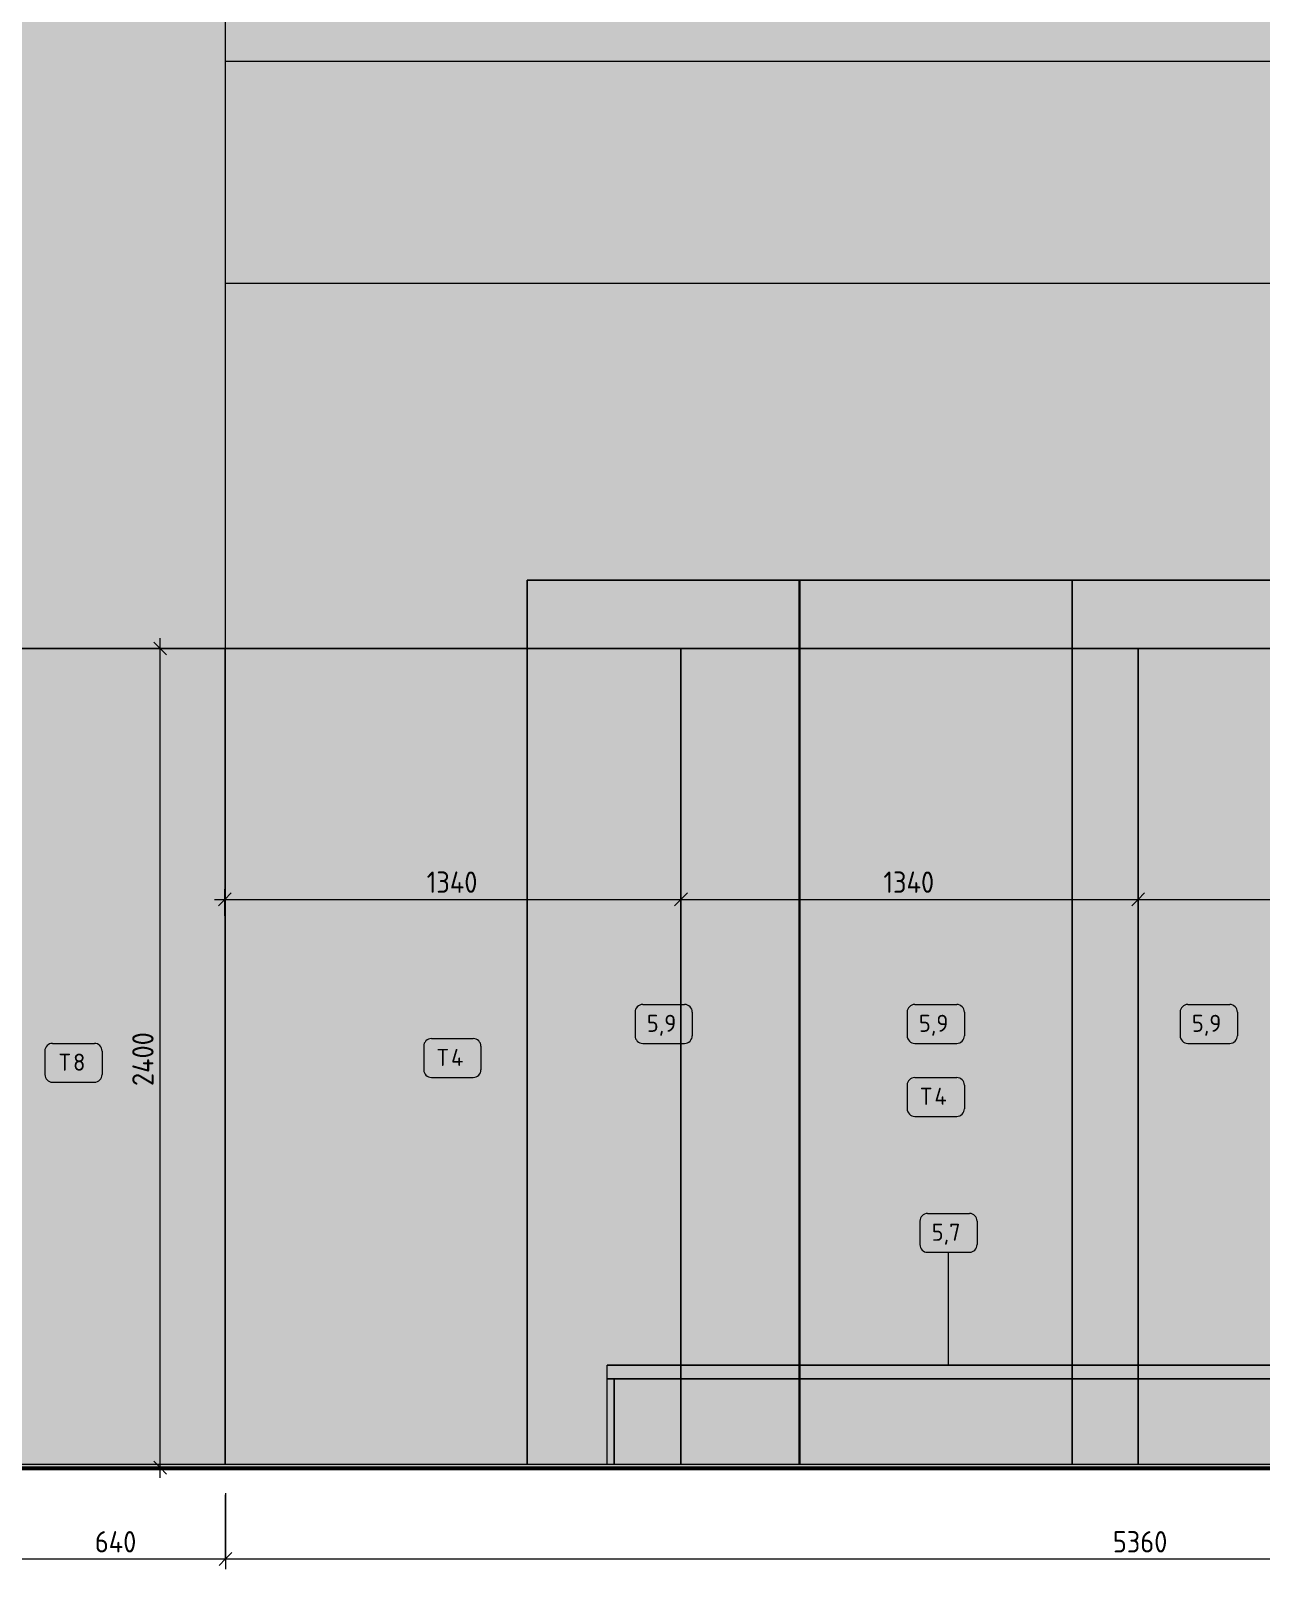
# Model space of a CAD drawing. Header units: millimetres. Extents: x 855 to 80408, y -1987 to 27400.
# Drawn here: x 51035 to 54641, y 3902 to 8410 of the extents above; entities that cross this region are included whole.
import ezdxf

# ---------------------------------------------------------------- set-up
doc = ezdxf.new("R2010")
doc.units = ezdxf.units.MM
for name, color, linetype, lineweight in [('A-ANNO-DIMS', 7, 'Continuous', 9), ('A-ANNO-DIMS-25', 7, 'Continuous', 9), ('A-DETL', 7, 'Continuous', 9), ('A-FLOR', 7, 'Continuous', 9), ('A-WALL-PATT', 7, 'Continuous', 9), ('I-FURN-IDEN', 7, 'Continuous', 9), ('I-WALL', 7, 'Continuous', 9)]:
    doc.layers.add(name, color=color, linetype=linetype, lineweight=lineweight)
for name, color, linetype, lineweight, true_color in [('A-DETL-GENF-2', 7, 'Continuous', 9, 0xf5f5f5), ('A-FLOR-1', 7, 'Continuous', 9, 0x787878), ('A-FLOR-FNSH-1', 7, 'Continuous', 30, 0x3c3c3c), ('I-FURN-105', 7, 'Continuous', 9, 0xa8a8a8), ('I-FURN-106', 7, 'Continuous', 9, 0xbababa), ('I-FURN-11', 7, 'Continuous', 9, 0xb9b9b9), ('I-FURN-12', 7, 'Continuous', 9, 0xdddddd), ('I-FURN-13', 7, 'Continuous', 9, 0xc3c3c3), ('I-FURN-15', 7, 'Continuous', 9, 0xb8b8b8), ('I-FURN-3', 7, 'Continuous', 9, 0xacacac), ('I-FURN-4', 7, 'Continuous', 9, 0xc0c0c0), ('I-FURN-5', 7, 'Continuous', 9, 0x949494), ('I-FURN-6', 7, 'Continuous', 9, 0x9e9e9e), ('I-FURN-7', 7, 'Continuous', 9, 0x8d8d8d), ('I-FURN-8', 7, 'Continuous', 9, 0xd1d1d1), ('I-FURN-9', 7, 'Continuous', 9, 0xd3d3d3)]:
    doc.layers.add(name, color=color, linetype=linetype, lineweight=lineweight, true_color=true_color)
doc.layers.add('I-FURN-104', color=7, linetype='Continuous', lineweight=9, true_color=0x7f7f7f, transparency=0.7)
doc.layers.add('I-FURN-2', color=7, linetype='Continuous', lineweight=9, true_color=0xfbfbfb, transparency=0.7)
doc.styles.add('GOST Common_6', font='GOST_Common.ttf', dxfattribs={"height": 50})
doc.styles.add('ISOCPEUR_2', font='isocpeur.ttf', dxfattribs={"width": 0.9, "height": 62.5})
doc.dimstyles.new('ISO-2_5_0_9К_БОЛЬШОЙ_1', dxfattribs={"dimscale": 304.8, "dimtxt": 62.248823, "dimasz": 0.123031, "dimexe": 0.098425, "dimexo": 0.246063, "dimgap": 0, "dimtad": 1, "dimdec": 0, "dimrnd": 10, "dimzin": 0, "dimdsep": 46, "dimtxsty": 'ISOCPEUR_2', "dimblk1": 'OBLIQUE', "dimblk2": 'OBLIQUE', "dimsah": 1, "dimcen": 0.09, "dimdle": 0.098425, "dimazin": 0, "dimtfac": 1, "dimtdec": 4, "dimtix": 1, "dimtmove": 0, "dimatfit": 3, "dimfxl": 1, "dimtvp": 1, "dimtolj": 1, "dimtzin": 0, "dimarcsym": 2})

# ---------------------------------------------------------------- blocks, each defined once
blk = doc.blocks.new('Стол базовый прямоугольный - 5_7-V44-Развертка 2_19-3')
at = {"layer": 'I-FURN-3'}
for p, q in [((-51020, 4500), (-53020, 4500)), ((-53020, 4460), (-53020, 4500)), ((-53020, 4210), (-53020, 4460)), ((-53020, 4210), (-53020, 4460)), ((-53000, 4460), (-51040, 4460)), ((-53000, 4210), (-53000, 4460)), ((-53000, 4210), (-53000, 4460)), ((-51040, 4210), (-51040, 4460)), ((-51040, 4210), (-51040, 4460))]:
    blk.add_line(p, q, dxfattribs=at)
at = {"layer": 'I-FURN-4'}
for p, q in [((-53020, 4500), (-51020, 4500)), ((-53020, 4460), (-53020, 4500)), ((-51020, 4460), (-51020, 4500)), ((-51020, 4460), (-53020, 4460)), ((-53020, 4460), (-53000, 4460)), ((-53020, 4210), (-53020, 4460)), ((-53000, 4460), (-53000, 4210)), ((-51040, 4460), (-51020, 4460)), ((-51040, 4460), (-51040, 4210)), ((-51020, 4210), (-51020, 4460))]:
    blk.add_line(p, q, dxfattribs=at)
at = {"layer": 'I-FURN-5'}
for p, q in [((-53020, 4460), (-53000, 4460)), ((-53000, 4460), (-53020, 4460)), ((-51040, 4460), (-51020, 4460)), ((-51020, 4460), (-51040, 4460))]:
    blk.add_line(p, q, dxfattribs=at)
at = {"layer": 'I-FURN-6'}
for p, q in [((-51020, 4500), (-51020, 4460)), ((-53020, 4460), (-53000, 4460)), ((-53000, 4460), (-53020, 4460)), ((-53020, 4210), (-53020, 4460)), ((-53000, 4460), (-53000, 4210)), ((-51040, 4460), (-51020, 4460)), ((-51020, 4460), (-51040, 4460)), ((-51040, 4460), (-51040, 4210)), ((-51020, 4210), (-51020, 4460)), ((-51020, 4210), (-51020, 4460))]:
    blk.add_line(p, q, dxfattribs=at)
at = {"layer": 'I-FURN-7'}
blk.add_line((-51020, 4210), (-51020, 4460), dxfattribs=at)
blk = doc.blocks.new('Мат в спортивном зале - Т4-V48-Развертка 2_19-3')
at = {"layer": 'I-FURN-104'}
h = blk.add_hatch(color=256, dxfattribs=at)
h.paths.add_polyline_path([(-50860, 4210), (-50860, 4460), (-51000, 4460), (-51000, 4210)])
h.paths.add_polyline_path([(-50857.4, 4210), (-50124.1, 4210), (-50124.1, 4460), (-50857.4, 4460)])
h.paths.add_polyline_path([(-51464.1, 4210), (-51040, 4210), (-51040, 4460), (-51464.1, 4460)])
h.paths.add_polyline_path([(-51464.1, 4500), (-50860, 4500), (-50860, 6600), (-51464.1, 6600), (-51464.1, 6365.7)])
h.paths.add_polyline_path([(-50857.4, 4500), (-50124.1, 4500), (-50124.1, 6600), (-50857.4, 6600), (-50857.4, 6365.7)])
h = blk.add_hatch(color=256, dxfattribs=at)
h.paths.add_polyline_path([(-50857.4, 4210), (-50857.4, 4460), (-50860, 4460), (-50860, 4210)])
h.paths.add_polyline_path([(-50860, 4500), (-50857.4, 4500), (-50857.4, 6600), (-50860, 6600), (-50860, 6365.7)])
h = blk.add_hatch(color=256, dxfattribs=at)
h.paths.add_polyline_path([(-51020, 4460), (-50860, 4460), (-50860, 4500), (-51464.1, 4500), (-51464.1, 4460), (-51040, 4460)])
h.paths.add_polyline_path([(-50857.4, 4460), (-50124.1, 4460), (-50124.1, 4500), (-50857.4, 4500)])
for points in [[(-50857.4, 4460), (-50857.4, 4500), (-50860, 4500), (-50860, 4460)], [(-51040, 4210), (-51000, 4210), (-51000, 4460), (-51040, 4460)]]:
    blk.add_hatch(color=256, dxfattribs=at).paths.add_polyline_path(points)
at = {"layer": 'I-FURN-105'}
for p, q in [((-51464.1, 4460), (-51464.1, 4500)), ((-50124.1, 4500), (-50124.1, 4460))]:
    blk.add_line(p, q, dxfattribs=at)
at = {"layer": 'I-FURN-106'}
for p, q in [((-51464.1, 4500), (-51464.1, 6600)), ((-50124.1, 6600), (-50124.1, 4500)), ((-51464.1, 4210), (-51464.1, 4460)), ((-50124.1, 4460), (-50124.1, 4210))]:
    blk.add_line(p, q, dxfattribs=at)
at = {"layer": 'I-FURN-12'}
blk.add_line((-50860, 6600), (-50857.4, 6600), dxfattribs=at)
at = {"layer": 'I-FURN-13'}
for p, q in [((-50860, 6600), (-51464.1, 6600)), ((-50124.1, 6600), (-50857.4, 6600))]:
    blk.add_line(p, q, dxfattribs=at)
at = {"layer": 'I-FURN-15'}
for p, q in [((-51464.1, 4460), (-51464.1, 4500)), ((-50124.1, 4460), (-50124.1, 4500))]:
    blk.add_line(p, q, dxfattribs=at)
at = {"layer": 'I-FURN-8'}
for p, q in [((-51464.1, 6600), (-50860, 6600)), ((-51464.1, 4500), (-51464.1, 6600)), ((-50857.4, 6600), (-50124.1, 6600)), ((-50124.1, 4500), (-50124.1, 6600)), ((-51464.1, 4210), (-51464.1, 4460)), ((-50124.1, 4210), (-50124.1, 4460))]:
    blk.add_line(p, q, dxfattribs=at)
at = {"layer": 'I-FURN-9'}
blk.add_line((-50857.4, 6600), (-50860, 6600), dxfattribs=at)
blk = doc.blocks.new('Мат в спортивном зале - Т4-V49-Развертка 2_19-3')
at = {"layer": 'I-FURN-104'}
h = blk.add_hatch(color=256, dxfattribs=at)
h.paths.add_polyline_path([(-51657.4, 4210), (-51464.1, 4210), (-51464.1, 4460), (-52454.8, 4460), (-52454.8, 4210)])
h.paths.add_polyline_path([(-52457.4, 4210), (-52457.4, 4460), (-52804.1, 4460), (-52804.1, 4210)])
h.paths.add_polyline_path([(-52454.8, 4500), (-51464.1, 4500), (-51464.1, 6600), (-52454.8, 6600), (-52454.8, 6365.7)])
h.paths.add_polyline_path([(-52804.1, 4500), (-52457.4, 4500), (-52457.4, 6600), (-52804.1, 6600), (-52804.1, 6365.7)])
h = blk.add_hatch(color=256, dxfattribs=at)
h.paths.add_polyline_path([(-52457.4, 4210), (-52454.8, 4210), (-52454.8, 4460), (-52457.4, 4460)])
h.paths.add_polyline_path([(-52457.4, 4500), (-52454.8, 4500), (-52454.8, 6600), (-52457.4, 6600), (-52457.4, 6365.7)])
h = blk.add_hatch(color=256, dxfattribs=at)
h.paths.add_polyline_path([(-52454.8, 4460), (-51464.1, 4460), (-51464.1, 4500), (-52454.8, 4500)])
h.paths.add_polyline_path([(-52457.4, 4460), (-52457.4, 4500), (-52804.1, 4500), (-52804.1, 4460)])
blk.add_hatch(color=256, dxfattribs=at).paths.add_polyline_path([(-52454.8, 4460), (-52454.8, 4500), (-52457.4, 4500), (-52457.4, 4460)])
at = {"layer": 'I-FURN-105'}
for p, q in [((-52804.1, 4460), (-52804.1, 4500)), ((-51464.1, 4500), (-51464.1, 4460))]:
    blk.add_line(p, q, dxfattribs=at)
at = {"layer": 'I-FURN-106'}
for p, q in [((-52804.1, 4500), (-52804.1, 6600)), ((-51464.1, 6600), (-51464.1, 4500)), ((-52804.1, 4210), (-52804.1, 4460)), ((-51464.1, 4460), (-51464.1, 4210))]:
    blk.add_line(p, q, dxfattribs=at)
at = {"layer": 'I-FURN-12'}
blk.add_line((-52457.4, 6600), (-52454.8, 6600), dxfattribs=at)
at = {"layer": 'I-FURN-13'}
for p, q in [((-52457.4, 6600), (-52804.1, 6600)), ((-51464.1, 6600), (-52454.8, 6600))]:
    blk.add_line(p, q, dxfattribs=at)
at = {"layer": 'I-FURN-15'}
for p, q in [((-52804.1, 4460), (-52804.1, 4500)), ((-51464.1, 4460), (-51464.1, 4500))]:
    blk.add_line(p, q, dxfattribs=at)
at = {"layer": 'I-FURN-8'}
for p, q in [((-52804.1, 6600), (-52457.4, 6600)), ((-52804.1, 4500), (-52804.1, 6600)), ((-52454.8, 6600), (-51464.1, 6600)), ((-51464.1, 4500), (-51464.1, 6600)), ((-52804.1, 4210), (-52804.1, 4460)), ((-51464.1, 4210), (-51464.1, 4460))]:
    blk.add_line(p, q, dxfattribs=at)
at = {"layer": 'I-FURN-9'}
blk.add_line((-52454.8, 6600), (-52457.4, 6600), dxfattribs=at)
blk = doc.blocks.new('Мат в спортивном зале - Т4-V50-Развертка 2_19-3')
at = {"layer": 'I-FURN-104'}
for points in [[(-53254.8, 4210), (-53254.8, 6600), (-54139, 6600), (-54139, 4210), (-53714.3, 4210)], [(-53000, 4460), (-52804.1, 4460), (-52804.1, 4500), (-53020, 4500), (-53020, 4460)], [(-53020, 4210), (-53000, 4210), (-53000, 4460), (-53020, 4460)]]:
    blk.add_hatch(color=256, dxfattribs=at).paths.add_polyline_path(points)
h = blk.add_hatch(color=256, dxfattribs=at)
h.paths.add_polyline_path([(-53254.8, 4210), (-53020, 4210), (-53020, 4500), (-52804.1, 4500), (-52804.1, 6600), (-53254.8, 6600), (-53254.8, 4460)])
h.paths.add_polyline_path([(-52958.7, 4210), (-52804.1, 4210), (-52804.1, 4460), (-53000, 4460), (-53000, 4210)])
at = {"layer": 'I-FURN-105'}
blk.add_line((-52804.1, 4500), (-52804.1, 4460), dxfattribs=at)
at = {"layer": 'I-FURN-106'}
for p, q in [((-52804.1, 6600), (-52804.1, 4500)), ((-52804.1, 4460), (-52804.1, 4210))]:
    blk.add_line(p, q, dxfattribs=at)
at = {"layer": 'I-FURN-13'}
blk.add_line((-52804.1, 6600), (-53254.8, 6600), dxfattribs=at)
at = {"layer": 'I-FURN-15'}
blk.add_line((-52804.1, 4460), (-52804.1, 4500), dxfattribs=at)
at = {"layer": 'I-FURN-3'}
blk.add_line((-53254.8, 6600), (-54139, 6600), dxfattribs=at)
at = {"layer": 'I-FURN-4'}
blk.add_line((-54139, 6600), (-53254.8, 6600), dxfattribs=at)
at = {"layer": 'I-FURN-8'}
for p, q in [((-53254.8, 6600), (-52804.1, 6600)), ((-52804.1, 4500), (-52804.1, 6600)), ((-52804.1, 4210), (-52804.1, 4460))]:
    blk.add_line(p, q, dxfattribs=at)
blk = doc.blocks.new('Мат в спортивном зале - Т8-V59-Развертка 2_19-3')
at = {"layer": 'I-FURN-104'}
blk.add_hatch(color=256, dxfattribs=at).paths.add_polyline_path([(-54144.1, 4210), (-54140.8, 4210), (-54140.8, 6600), (-54780.8, 6600), (-54780.8, 4210), (-54160, 4210)])
at = {"layer": 'I-FURN-3'}
for p, q in [((-54140.8, 6600), (-54780.8, 6600)), ((-54780.8, 4210), (-54780.8, 6600)), ((-54140.8, 6600), (-54140.8, 4210))]:
    blk.add_line(p, q, dxfattribs=at)
at = {"layer": 'I-FURN-4'}
for p, q in [((-54780.8, 6600), (-54140.8, 6600)), ((-54780.8, 6600), (-54780.8, 4210)), ((-54140.8, 6600), (-54140.8, 4210))]:
    blk.add_line(p, q, dxfattribs=at)
blk = doc.blocks.new('DIMBLOCK21-Развертка 2_19-3')
at = {"layer": 'A-ANNO-DIMS-25'}
for p, q in [((50964.7, 4125), (50964.7, 3902.4)), ((50964.7, 3932.4), (50964.7, 4120)), ((51605.7, 4125), (51605.7, 3902.4)), ((51605.7, 3932.4), (51605.7, 4120)), ((50964.7, 3932.4), (51605.7, 3932.4))]:
    blk.add_line(p, q, dxfattribs=at)
at = {"layer": 'A-ANNO-DIMS-25', "lineweight": 20}
for p, q in [((50964.7, 3932.4), (50945.9, 3913.6)), ((50964.7, 3932.4), (50983.4, 3951.1)), ((51605.7, 3932.4), (51586.9, 3913.6)), ((51605.7, 3932.4), (51624.4, 3951.1))]:
    blk.add_line(p, q, dxfattribs=at)
at = {"layer": 'A-ANNO-DIMS-25', "color": 0, "insert": (51222.9, 4014), "char_height": 62.5, "width": 149.397, "attachment_point": 1, "line_spacing_factor": 1.149209, "style": 'ISOCPEUR_2'}
blk.add_mtext('640', dxfattribs=at)
blk = doc.blocks.new('_Oblique')
at = {"color": 0, "linetype": 'ByBlock', "lineweight": -2}
blk.add_line((-0.5, -0.5), (0.5, 0.5), dxfattribs=at)
blk = doc.blocks.new('DIMBLOCK22-Развертка 2_19-3')
at = {"layer": 'A-ANNO-DIMS-25'}
for p, q in [((51605.7, 4125), (51605.7, 3902.4)), ((51605.7, 3932.4), (51605.7, 4120)), ((56964.7, 4125), (56964.7, 3902.4)), ((56964.7, 3932.4), (56964.7, 4120)), ((51605.7, 3932.4), (56964.7, 3932.4))]:
    blk.add_line(p, q, dxfattribs=at)
at = {"layer": 'A-ANNO-DIMS-25', "lineweight": 20}
for p, q in [((51605.7, 3932.4), (51586.9, 3913.6)), ((51605.7, 3932.4), (51624.4, 3951.1)), ((56964.7, 3932.4), (56945.9, 3913.6)), ((56964.7, 3932.4), (56983.4, 3951.1))]:
    blk.add_line(p, q, dxfattribs=at)
at = {"layer": 'A-ANNO-DIMS-25', "color": 0, "insert": (54206.2, 4014), "char_height": 62.5, "width": 189.619, "attachment_point": 1, "line_spacing_factor": 1.149209, "style": 'ISOCPEUR_2'}
blk.add_mtext('5360', dxfattribs=at)
blk = doc.blocks.new('Марка_Мебель - В прямоуг_Balcon_Марка-25523697-Развертка 2_19-3')
at = {"layer": 'I-FURN-IDEN'}
for p, q in [((-65321.4, 5556.9), (-65198.6, 5556.9)), ((-65343.9, 5534.4), (-65343.9, 5465.4)), ((-65176.1, 5534.4), (-65176.1, 5465.6)), ((-65321.5, 5443.1), (-65198.6, 5443.1))]:
    blk.add_line(p, q, dxfattribs=at)
for centre, radius, start, end in [((-65321.4, 5534.4), 22.5, 90, 180), ((-65198.6, 5534.4), 22.5, 0, 90), ((-65321.5, 5465.4), 22.3, 180, 270), ((-65198.6, 5465.6), 22.5, 270, 0)]:
    blk.add_arc(centre, radius, start, end, dxfattribs=at)
blk = doc.blocks.new('DIMBLOCK53-Развертка 2_19-3')
at = {"layer": 'A-ANNO-DIMS-25'}
for p, q in [((51414.2, 4170), (51414.2, 6630)), ((51462.6, 6600), (51384.2, 6600)), ((51414.2, 6600), (51462.6, 6600)), ((51462.6, 4200), (51384.2, 4200)), ((51414.2, 4200), (51462.6, 4200))]:
    blk.add_line(p, q, dxfattribs=at)
at = {"layer": 'A-ANNO-DIMS-25', "lineweight": 20}
for p, q in [((51414.2, 6600), (51395.4, 6618.7)), ((51414.2, 6600), (51432.9, 6581.2)), ((51414.2, 4200), (51395.4, 4218.7)), ((51414.2, 4200), (51432.9, 4181.2))]:
    blk.add_line(p, q, dxfattribs=at)
at = {"layer": 'A-ANNO-DIMS-25', "color": 0, "insert": (51332.5, 5318), "char_height": 62.5, "width": 196.802, "attachment_point": 1, "rotation": 90, "line_spacing_factor": 1.149209, "style": 'ISOCPEUR_2'}
blk.add_mtext('2400', dxfattribs=at)
blk = doc.blocks.new('DIMBLOCK54-Развертка 2_19-3')
at = {"layer": 'A-ANNO-DIMS-25'}
for p, q in [((51573.8, 5864.9), (52940.6, 5864.9)), ((51603.8, 5816.5), (51603.8, 5894.9)), ((51603.8, 5864.9), (51603.8, 5816.5)), ((52940.6, 5816.5), (52940.6, 5894.9)), ((52940.6, 5864.9), (52940.6, 5816.5))]:
    blk.add_line(p, q, dxfattribs=at)
at = {"layer": 'A-ANNO-DIMS-25', "lineweight": 20}
for p, q in [((51603.8, 5864.9), (51585.1, 5846.2)), ((51603.8, 5864.9), (51622.6, 5883.7)), ((52940.6, 5864.9), (52921.9, 5846.2)), ((52940.6, 5864.9), (52959.4, 5883.7))]:
    blk.add_line(p, q, dxfattribs=at)
at = {"layer": 'A-ANNO-DIMS-25', "color": 0, "insert": (52195.6, 5946.6), "char_height": 62.5, "width": 183.873, "attachment_point": 1, "line_spacing_factor": 1.149209, "style": 'ISOCPEUR_2'}
blk.add_mtext('1340', dxfattribs=at)
blk = doc.blocks.new('DIMBLOCK55-Развертка 2_19-3')
at = {"layer": 'A-ANNO-DIMS-25', "lineweight": 20}
for p, q in [((52940.6, 5864.9), (52921.9, 5846.2)), ((52940.6, 5864.9), (52959.4, 5883.7)), ((54280.6, 5864.9), (54261.9, 5846.2)), ((54280.6, 5864.9), (54299.4, 5883.7))]:
    blk.add_line(p, q, dxfattribs=at)
at = {"layer": 'A-ANNO-DIMS-25'}
for p, q in [((52940.6, 5816.5), (52940.6, 5894.9)), ((52940.6, 5864.9), (54280.6, 5864.9)), ((52940.6, 5864.9), (52940.6, 5816.5)), ((54280.6, 5816.5), (54280.6, 5894.9)), ((54280.6, 5864.9), (54280.6, 5816.5))]:
    blk.add_line(p, q, dxfattribs=at)
at = {"layer": 'A-ANNO-DIMS-25', "color": 0, "insert": (53534, 5946.6), "char_height": 62.5, "width": 183.873, "attachment_point": 1, "line_spacing_factor": 1.149209, "style": 'ISOCPEUR_2'}
blk.add_mtext('1340', dxfattribs=at)
blk = doc.blocks.new('DIMBLOCK56-Развертка 2_19-3')
at = {"layer": 'A-ANNO-DIMS-25', "lineweight": 20}
for p, q in [((54280.6, 5864.9), (54261.9, 5846.2)), ((54280.6, 5864.9), (54299.4, 5883.7)), ((55620.6, 5864.9), (55601.9, 5846.2)), ((55620.6, 5864.9), (55639.4, 5883.7))]:
    blk.add_line(p, q, dxfattribs=at)
at = {"layer": 'A-ANNO-DIMS-25'}
for p, q in [((54280.6, 5816.5), (54280.6, 5894.9)), ((54280.6, 5864.9), (55620.6, 5864.9)), ((54280.6, 5864.9), (54280.6, 5816.5)), ((55620.6, 5816.5), (55620.6, 5894.9)), ((55620.6, 5864.9), (55620.6, 5816.5))]:
    blk.add_line(p, q, dxfattribs=at)
at = {"layer": 'A-ANNO-DIMS-25', "color": 0, "insert": (54874, 5946.6), "char_height": 62.5, "width": 183.873, "attachment_point": 1, "line_spacing_factor": 1.149209, "style": 'ISOCPEUR_2'}
blk.add_mtext('1340', dxfattribs=at)

msp = doc.modelspace()

# ---------------------------------------------------------------- hatches: boundary and pattern name
at = {"layer": 'A-DETL-GENF-2'}
h = msp.add_hatch(color=256, dxfattribs=at)
h.paths.add_polyline_path([(62964.7, 7670), (62964.7, 8320), (57605.7, 8320), (57605.7, 7670), (62964.1, 7670)])
h.paths.add_polyline_path([(53541.6, 7670), (56964.7, 7670), (56964.7, 8320), (51604.7, 8320), (51604.7, 7670), (52786, 7670)])
at = {"layer": 'A-FLOR'}
msp.add_hatch(color=256, dxfattribs=at).paths.add_polyline_path([(59134, 4200), (61411, 4200), (61411, 4210), (41154.7, 4210), (41154.7, 4200), (59084, 4200)])
at = {"layer": 'A-FLOR-1'}
msp.add_hatch(color=256, dxfattribs=at).paths.add_polyline_path([(63276, 4195), (63364.7, 4195), (63364.7, 4200), (39184.7, 4200), (39185, 4195), (63274.7, 4195)])
at = {"layer": 'A-WALL-PATT'}
h = msp.add_hatch(color=256, dxfattribs=at)
h.paths.add_polyline_path([(51605.6, 4210), (51605.7, 4210), (51605.7, 7670), (51604.7, 7670), (51604.7, 8320), (51605.7, 8320), (51605.7, 11800), (50964.7, 11800), (50964.7, 6600), (51603.8, 6600), (51604, 4210)])
h.paths.add_polyline_path([(51274.7, 11810), (51605.7, 11810), (51605.7, 11860), (50964.7, 11860), (50964.7, 11810), (50984.7, 11810)])
h = msp.add_hatch(color=256, dxfattribs=at)
h.paths.add_polyline_path([(56963.7, 4210), (56963.7, 6246.6), (56961.3, 6246.6), (56961.3, 6255.9), (56960.6, 6255.8), (56960.6, 4210)])
h.paths.add_polyline_path([(56960.6, 6266.5), (56961.3, 6266.6), (56961.3, 6276.6), (56963.7, 6276.6), (56963.7, 6411.3), (56960.6, 6411.3), (56960.6, 6266.6)])
h.paths.add_polyline_path([(56564.2, 6600), (56684.3, 6600), (56684.3, 7311.3), (56963.7, 7311.3), (56963.7, 7670), (51605.7, 7670), (51605.7, 6600), (52489.9, 6600), (52489.9, 6800), (56484.7, 6800), (56484.7, 6600)])
h.paths.add_polyline_path([(56963.7, 7261.3), (56963.7, 7261.5), (56942, 7261.3)])
h.paths.add_polyline_path([(52786, 8320), (56964.7, 8320), (56964.7, 11700), (51605.7, 11700), (51605.7, 8320), (52030.3, 8320)])
at = {"layer": 'I-FURN-2'}
for points in [[(52489.9, 6600), (53287.3, 6600), (53287.3, 6800), (52489.9, 6800)], [(53287.3, 6600), (53289.9, 6600), (53289.9, 6800), (53287.3, 6800)], [(53289.9, 6600), (54087.3, 6600), (54087.3, 6800), (53289.9, 6800)], [(54280.6, 6600), (54884.7, 6600), (54884.7, 6800), (54087.3, 6800), (54087.3, 6600)]]:
    msp.add_hatch(color=256, dxfattribs=at).paths.add_polyline_path(points)

# ---------------------------------------------------------------- linework, layer by layer
at = {"layer": 'A-DETL'}
for p, q in [((56964.7, 8320), (51604.7, 8320)), ((51604.7, 8320), (51604.7, 7670)), ((51604.7, 7670), (56964.7, 7670))]:
    msp.add_line(p, q, dxfattribs=at)
at = {"layer": 'A-FLOR'}
msp.add_line((41154.7, 4210), (61411, 4210), dxfattribs=at)
at = {"layer": 'A-FLOR-FNSH-1'}
for p, q in [((63364.9, 4195), (39184.5, 4195)), ((63343.7, 4200), (39204.7, 4200))]:
    msp.add_line(p, q, dxfattribs=at)
at = {"layer": 'I-FURN-11'}
for p, q in [((53287.3, 4460), (53287.3, 4500)), ((53289.9, 4460), (53289.9, 4500)), ((54087.3, 4460), (54087.3, 4500)), ((54087.3, 4460), (54087.3, 4500))]:
    msp.add_line(p, q, dxfattribs=at)
at = {"layer": 'I-FURN-12'}
for p, q in [((53289.9, 6800), (53287.3, 6800)), ((53287.3, 6600), (53287.3, 6800)), ((53289.9, 6800), (53287.3, 6800)), ((53289.9, 6600), (53289.9, 6800)), ((54087.3, 6600), (54087.3, 6800)), ((54087.3, 6600), (54087.3, 6800))]:
    msp.add_line(p, q, dxfattribs=at)
at = {"layer": 'I-FURN-13'}
msp.add_line((52489.9, 4210), (52489.9, 6600), dxfattribs=at)
at = {"layer": 'I-FURN-3'}
for p, q in [((53287.3, 4500), (53287.3, 4460)), ((53289.9, 4460), (53289.9, 4500)), ((54087.3, 4460), (54087.3, 4500)), ((54087.3, 4500), (54087.3, 4460))]:
    msp.add_line(p, q, dxfattribs=at)
at = {"layer": 'I-FURN-4'}
for p, q in [((52489.9, 6800), (53289.9, 6800)), ((52489.9, 6800), (52489.9, 4210)), ((53287.3, 6800), (54087.3, 6800)), ((53287.3, 6800), (53287.3, 4500)), ((53289.9, 4500), (53289.9, 6800)), ((54087.3, 4500), (54087.3, 6800)), ((54087.3, 6800), (54887.3, 6800)), ((54087.3, 6800), (54087.3, 4500)), ((53287.3, 4460), (53287.3, 4210)), ((53289.9, 4210), (53289.9, 4460)), ((54087.3, 4210), (54087.3, 4460)), ((54087.3, 4460), (54087.3, 4210))]:
    msp.add_line(p, q, dxfattribs=at)
at = {"layer": 'I-FURN-8'}
for p, q in [((53287.3, 6800), (52489.9, 6800)), ((52489.9, 6600), (52489.9, 6800)), ((54087.3, 6800), (53289.9, 6800)), ((54884.7, 6800), (54087.3, 6800))]:
    msp.add_line(p, q, dxfattribs=at)
at = {"layer": 'I-FURN-9'}
for p, q in [((53287.3, 4500), (53287.3, 6600)), ((53289.9, 4500), (53289.9, 6600)), ((54087.3, 4500), (54087.3, 6600)), ((54087.3, 4500), (54087.3, 6600)), ((53287.3, 4210), (53287.3, 4460)), ((53289.9, 4210), (53289.9, 4460)), ((54087.3, 4210), (54087.3, 4460)), ((54087.3, 4210), (54087.3, 4460))]:
    msp.add_line(p, q, dxfattribs=at)
at = {"layer": 'I-FURN-IDEN'}
msp.add_line((53724.7, 4500), (53724.7, 4831), dxfattribs=at)
at = {"layer": 'I-WALL'}
for p, q in [((51605.7, 8320), (51605.7, 11800)), ((51605.7, 4210), (51605.7, 7670))]:
    msp.add_line(p, q, dxfattribs=at)

# ---------------------------------------------------------------- block references
at = {"layer": 'I-FURN-3'}
msp.add_blockref('Стол базовый прямоугольный - 5_7-V44-Развертка 2_19-3', (105744.7, 0), dxfattribs=at)
at = {"layer": 'I-FURN-4'}
msp.add_blockref('Мат в спортивном зале - Т8-V59-Развертка 2_19-3', (105744.7, 0), dxfattribs=at)
at = {"layer": 'I-FURN-8'}
for name in ['Мат в спортивном зале - Т4-V50-Развертка 2_19-3', 'Мат в спортивном зале - Т4-V49-Развертка 2_19-3', 'Мат в спортивном зале - Т4-V48-Развертка 2_19-3']:
    msp.add_blockref(name, (105744.7, 0), dxfattribs=at)
at = {"layer": 'I-FURN-IDEN'}
for p in [(118149.9, 0), (118947.3, 0), (119747.3, 0), (117530.6, -100), (116420.3, -113.9), (118947.3, -213.9), (118984.7, -612.1)]:
    msp.add_blockref('Марка_Мебель - В прямоуг_Balcon_Марка-25523697-Развертка 2_19-3', p, dxfattribs=at)

# ---------------------------------------------------------------- texts
at = {"layer": 'I-FURN-IDEN', "char_height": 50, "attachment_point": 1, "style": 'GOST Common_6'}
for s, insert, width in [('5,9', (52840.7, 5526.8), 110.232), ('5,9', (53638, 5526.8), 110.232), ('5,9', (54438, 5526.8), 110.232), ('\\fGOST Common|b0|i0|c204|p34|;Т', (51117.8, 5412.9), 50.105), ('\\fGOST Common|b0|i0|c204|p34|;8', (51159.1, 5412.9), 44.093), ('\\fGOST Common|b0|i0|c204|p34|;Т', (52225.5, 5426.8), 50.105), ('\\fGOST Common|b0|i0|c204|p34|;4', (52266.8, 5426.8), 50.105), ('\\fGOST Common|b0|i0|c204|p34|;Т', (53642.2, 5312.9), 50.105), ('\\fGOST Common|b0|i0|c204|p34|;4', (53683.5, 5312.9), 50.105), ('5,7', (53675.4, 4914.7), 110.232)]:
    msp.add_mtext(s, dxfattribs=dict(at, insert=insert, width=width))

# ---------------------------------------------------------------- dimensions: what is measured, and where the dimension line sits
at = {"layer": 'A-ANNO-DIMS'}
dim = msp.add_linear_dim(base=(51414.2, 6600), p1=(51387.6, 4200), p2=(51387.6, 6600), angle=90, dimstyle='ISO-2_5_0_9К_БОЛЬШОЙ_1', override={"dimpost": '<>', "dimfxl": 2400}, dxfattribs=at)
dim.commit()
dim.dimension.update_dxf_attribs({"geometry": 'DIMBLOCK53-Развертка 2_19-3', "text_midpoint": (51382.9, 5400)})
for base, p1, p2, override, picture, middle in [((52940.6, 5864.9), (51603.8, 5891.5), (52940.6, 5891.5), {"dimpost": '<>', "dimfxl": 1336.751809}, 'DIMBLOCK54-Развертка 2_19-3', (52272.2, 5896.2)), ((54280.6, 5864.9), (52940.6, 5891.5), (54280.6, 5891.5), {"dimpost": '<>', "dimfxl": 1340}, 'DIMBLOCK55-Развертка 2_19-3', (53610.6, 5896.2)), ((55620.6, 5864.9), (54280.6, 5891.5), (55620.6, 5891.5), {"dimpost": '<>', "dimfxl": 1340}, 'DIMBLOCK56-Развертка 2_19-3', (54950.6, 5896.2)), ((51605.7, 3932.4), (50964.7, 4200), (51605.7, 4200), {"dimpost": '<>', "dimfxl": 641}, 'DIMBLOCK21-Развертка 2_19-3', (51285.2, 3963.6)), ((56964.7, 3932.4), (51605.7, 4200), (56964.7, 4200), {"dimpost": '<>', "dimfxl": 5359.000024}, 'DIMBLOCK22-Развертка 2_19-3', (54285.2, 3963.6))]:
    dim = msp.add_linear_dim(base=base, p1=p1, p2=p2, dimstyle='ISO-2_5_0_9К_БОЛЬШОЙ_1', override=override, dxfattribs=at)
    dim.commit()
    dim.dimension.update_dxf_attribs({"geometry": picture, "text_midpoint": middle})

doc.saveas('drawing.dxf')
